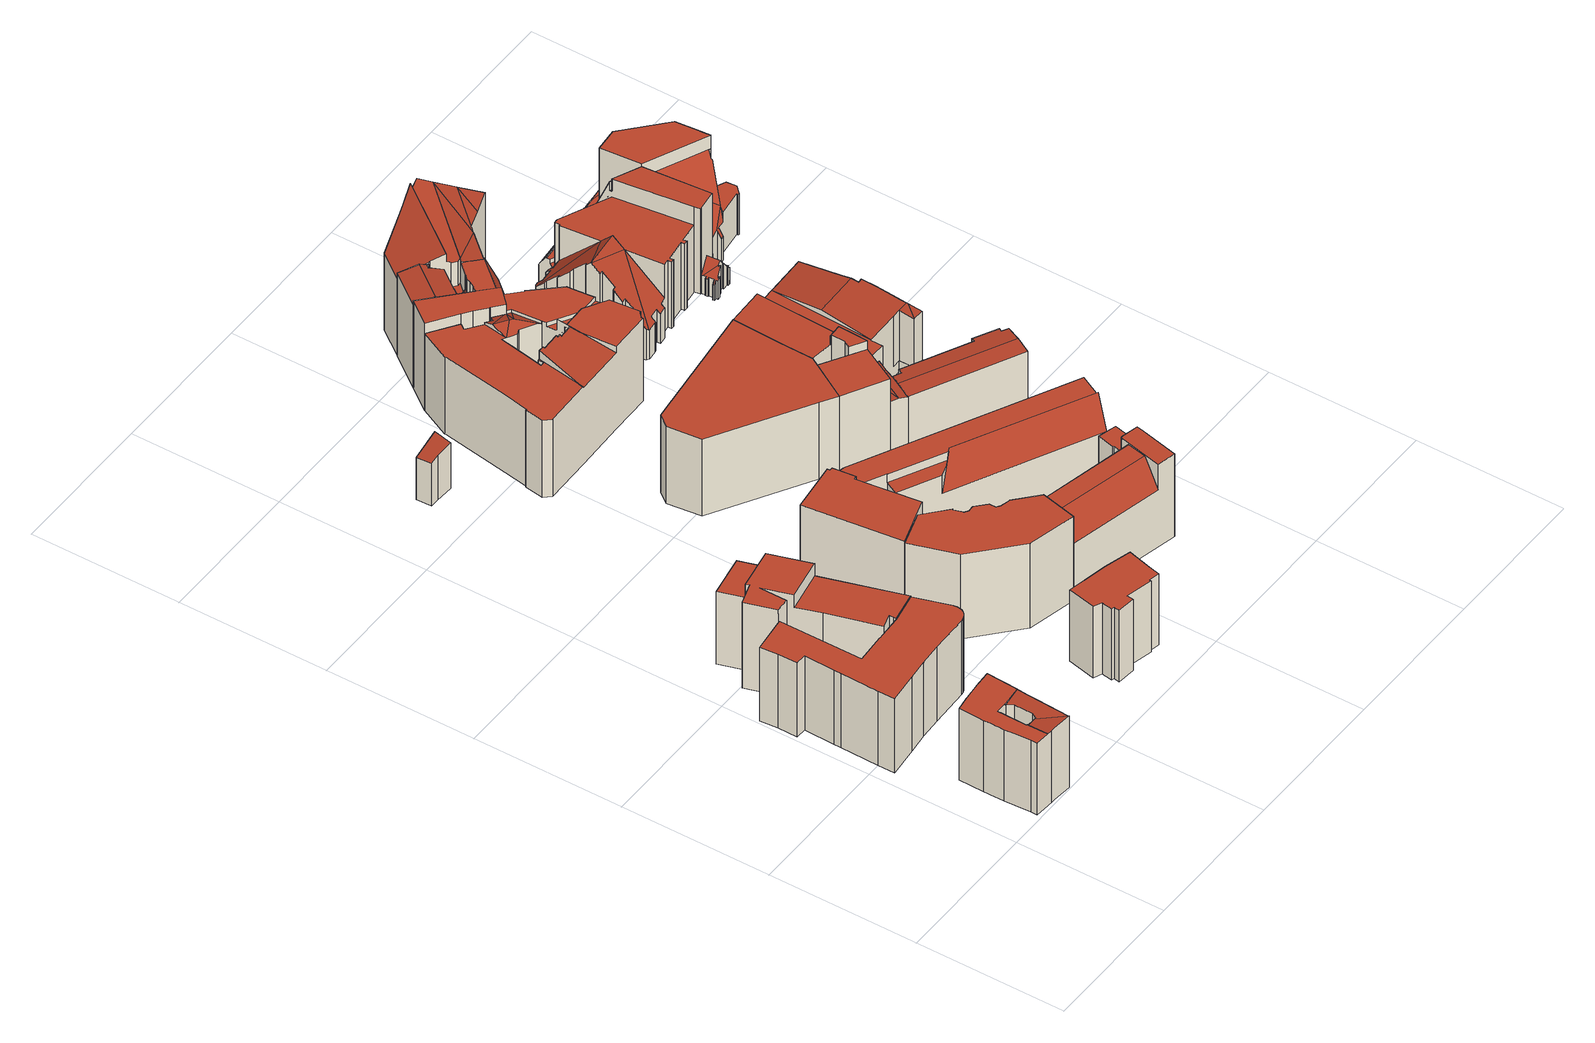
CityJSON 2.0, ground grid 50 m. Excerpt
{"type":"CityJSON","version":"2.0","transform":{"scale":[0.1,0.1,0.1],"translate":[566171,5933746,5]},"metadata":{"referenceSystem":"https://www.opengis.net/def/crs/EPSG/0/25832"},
"CityObjects":{
"building1":{"type":"Building","attributes":{"Gemeindeschluessel":"02000000","Geometrietyp2DReferenz":"3000","function":"31001_2010","roofType":"1000","measuredHeight":27.42,"storeysAboveGround":7},"geometry":[{"type":"MultiSurface","lod":"2","boundaries":[[[0,1,2,3]],[[4,5,6,7]],[[7,6,8,9]],[[10,11,12]],[[13,14,15,16]],[[17,18,19,20]],[[20,19,21,22]],[[23,24,25,26]],[[27,28,29,30,31,32,33,34,35,36]],[[37,38,39,40,41,42,43,44,45,46,13,16,47,48,49,4,7,9,50,51,23,26],[52,53,54,31,30,29,28,27,55,56,17,20,22]],[[57,15,14,12,11,36,35,34,33,32,58,59,60,61,25,24,62,63,8,6,5,64,65]],[[8,63,62,24,23,51,50,9]],[[11,10,66,18,17,56,55,27,36]],[[40,39,38,37,26,25,61,67,68,69]],[[42,41,40,69,70,71]],[[52,22,21,1,0,53]],[[43,42,71,72]],[[44,43,72,73,74,45]],[[54,53,0,3,58,32,31]],[[3,2,60,59,58]],[[46,45,74,12,14,13]],[[47,16,15,57,65,48]],[[65,64,5,4,49,48]],[[72,71,70,69,68,67,61,60,2,1,21,19,18,66]],[[12,74,73,72,66,10]]],"semantics":{"surfaces":[{"type":"RoofSurface"},{"type":"WallSurface"},{"type":"GroundSurface"}],"values":[0,1,1,1,1,1,1,1,1,2,0,1,1,1,1,1,1,1,1,1,1,1,1,0,0]}}]},
"building2":{"type":"Building","attributes":{"Gemeindeschluessel":"02000000","Geometrietyp2DReferenz":"3000","function":"31001_2010","roofType":"1000","measuredHeight":28.29,"storeysAboveGround":7},"geometry":[{"type":"MultiSurface","lod":"2","boundaries":[[[75,76,77,78]],[[79,80,81,82]],[[83,84,85,86]],[[87,88,89,90]],[[91,92,93,94]],[[95,96,97,98]],[[98,97,99,100]],[[100,99,101,102]],[[102,101,103,104]],[[104,103,105,106]],[[106,105,107,108]],[[108,107,109,110]],[[110,109,111,112]],[[113,114,115,116]],[[116,115,117,118]],[[119,120,121,122]],[[123,124,125,126,127,87,90]],[[91,94,128,75,78,79,82,129,113,116,118,130,131,83,86,132,133,134,135,136,119,122,95,98,100,102,104,106,108,110,112]],[[137,81,80,77,76,138,93,92,111,109,107,105,103,101,99,97,96,121,120,139,140,141,142,143,144,117,115,114]],[[117,144,130,118]],[[137,114,113,129]],[[81,137,129,82]],[[143,142,123,90,89,145]],[[146,131,130,144,143,145]],[[133,132,127,126]],[[121,96,95,122]],[[139,120,119,136]],[[111,92,91,112]],[[140,139,136,135]],[[135,134,125,124,141,140]],[[134,133,126,125]],[[93,138,128,94]],[[142,141,124,123]],[[132,86,85,88,87,127]],[[84,83,131,146]],[[138,76,75,128]],[[77,80,79,78]],[[84,146,145,89,88,85]]],"semantics":{"surfaces":[{"type":"WallSurface"},{"type":"RoofSurface"},{"type":"GroundSurface"}],"values":[0,0,0,0,0,0,0,0,0,0,0,0,0,0,0,0,1,2,1,0,0,0,0,0,0,0,0,0,0,0,0,0,0,0,0,0,0,1]}}]},
"building3":{"type":"Building","attributes":{"Gemeindeschluessel":"02000000","Geometrietyp2DReferenz":"3000","function":"31001_2010","roofType":"1000","measuredHeight":32.9,"storeysAboveGround":7},"geometry":[{"type":"MultiSurface","lod":"2","boundaries":[[[147,148,149,150]],[[151,152,153,154]],[[155,156,157,158]],[[159,160,161,162]],[[162,161,163,164]],[[164,163,165,166]],[[167,168,169,170,151,154,171,172,173,159,162,164,166]],[[160,159,173,174,175,176,156,155]],[[177,178,153,152,149,148,157,156,176]],[[179,165,163,161,160,155,158,180]],[[179,180,168,167]],[[165,179,167,166]],[[169,168,180,181,182]],[[183,170,169,182]],[[181,180,158,157,148,147]],[[184,177,176,175]],[[172,171,178,177,184,185]],[[174,173,172,185]],[[151,170,183,150,149,152]],[[153,178,171,154]],[[181,147,150,183,182]],[[174,185,184,175]]],"semantics":{"surfaces":[{"type":"WallSurface"},{"type":"GroundSurface"},{"type":"RoofSurface"}],"values":[0,0,0,0,0,0,1,0,2,2,0,0,0,0,0,0,0,0,0,0,2,2]}}]},
"building4":{"type":"Building","attributes":{"Gemeindeschluessel":"02000000","Geometrietyp2DReferenz":"3000","function":"31001_2010","roofType":"1000","measuredHeight":27.25,"storeysAboveGround":8},"geometry":[{"type":"MultiSurface","lod":"2","boundaries":[[[186,187,188,189]],[[190,191,192,193]],[[193,192,194,195]],[[195,194,196,197]],[[198,199,200,201]],[[202,203,204,205]],[[205,204,206,207]],[[207,206,208,209]],[[209,208,210,211]],[[212,213,214,215]],[[216,200,199,214,213,196,194,192,191,210,208,206,204,203,188,187]],[[190,193,195,197,212,215,198,201,217,186,189,202,205,207,209,211]],[[198,215,214,199]],[[212,197,196,213]],[[190,211,210,191]],[[217,201,200,216]],[[186,217,216,187]],[[202,189,188,203]]],"semantics":{"surfaces":[{"type":"WallSurface"},{"type":"RoofSurface"},{"type":"GroundSurface"}],"values":[0,0,0,0,0,0,0,0,0,0,1,2,0,0,0,0,0,0]}}]},
"building5":{"type":"Building","attributes":{"Gemeindeschluessel":"02000000","Geometrietyp2DReferenz":"3000","function":"31001_2010","roofType":"1000","measuredHeight":17.52,"storeysAboveGround":4},"geometry":[{"type":"MultiSurface","lod":"2","boundaries":[[[218,219,220,221]],[[220,219,222,223,224]],[[225,218,221,226,227]],[[226,221,220,224]],[[218,225,222,219]],[[225,227,223,222]],[[227,226,224,223]]],"semantics":{"surfaces":[{"type":"WallSurface"},{"type":"RoofSurface"},{"type":"GroundSurface"}],"values":[0,1,2,0,0,0,0]}}]},
"building6":{"type":"Building","attributes":{"Gemeindeschluessel":"02000000","Geometrietyp2DReferenz":"3000","function":"31001_2010","roofType":"1000","measuredHeight":32.32,"storeysAboveGround":9},"geometry":[{"type":"MultiSurface","lod":"2","boundaries":[[[228,229,230]],[[228,231,232,229]],[[233,234,235,236,237]],[[238,239,240,241]],[[241,240,242,243]],[[243,242,244,245]],[[245,244,246,247]],[[247,246,248,249]],[[250,251,252,253]],[[229,254,255,230]],[[256,236,235,257]],[[257,235,234,258]],[[231,233,237,232]],[[259,260,261,262,263,264]],[[265,266,254,229,232,237,236,256]],[[258,234,233,231,228,230,255,267,268]],[[250,253,263,262,269,270,271,238,241,243,245,247,249,265,256,257,258,268]],[[252,251,267,255,254,266,248,246,244,242,240,239,272,273,259,264]],[[274,270,269,275]],[[275,269,262,261]],[[267,251,250,268]],[[248,266,265,249]],[[252,264,263,253]],[[272,239,238,271]],[[271,270,274,276,273,272]],[[260,259,273,276]],[[260,276,274,275,261]]],"semantics":{"surfaces":[{"type":"RoofSurface"},{"type":"WallSurface"},{"type":"GroundSurface"}],"values":[0,0,0,1,1,1,1,1,1,1,1,1,1,1,1,1,2,0,1,1,1,1,1,1,1,1,0]}}]},
"building7":{"type":"Building","attributes":{"Gemeindeschluessel":"02000000","Geometrietyp2DReferenz":"3000","function":"31001_2010","roofType":"1000","measuredHeight":32.52,"storeysAboveGround":9},"geometry":[{"type":"MultiSurface","lod":"2","boundaries":[[[277,278,279,280,281]],[[282,283,284,285,278,286]],[[287,288,289,290]],[[278,277,286]],[[279,291,292,280]],[[278,285,291,279]],[[291,285,284,293]],[[294,283,282,295]],[[296,297,298,299]],[[294,295,300,301,302,303,304,305,306,296,299,287,290,307]],[[308,309,310,311,312,313,298,297,314]],[[315,316,292,291,293,317,289,288,318]],[[308,314,306,305]],[[310,309,304,303]],[[316,315,312,311,302,301]],[[318,288,287,299,298,313]],[[289,317,307,290]],[[294,307,317,293,284,283]],[[300,295,282,286,277,281]],[[301,300,281,280,292,316]],[[315,318,313,312]],[[311,310,303,302]],[[309,308,305,304]],[[314,297,296,306]]],"semantics":{"surfaces":[{"type":"RoofSurface"},{"type":"WallSurface"},{"type":"GroundSurface"}],"values":[0,0,1,1,1,1,1,1,1,2,0,0,1,1,1,1,1,1,1,1,1,1,1,1]}}]},
"building8":{"type":"Building","attributes":{"Gemeindeschluessel":"02000000","Geometrietyp2DReferenz":"3000","function":"31001_2010","roofType":"1000","measuredHeight":29.38,"storeysAboveGround":9},"geometry":[{"type":"MultiSurface","lod":"2","boundaries":[[[319,320,321,322]],[[322,321,323,324]],[[324,323,325,326]],[[327,328,329,330]],[[331,332,333,334]],[[330,329,332,331]],[[326,325,328,327]],[[320,319,334,333]],[[334,319,322,324,326,327,330,331]],[[320,333,332,329,328,325,323,321]]],"semantics":{"surfaces":[{"type":"WallSurface"},{"type":"GroundSurface"},{"type":"RoofSurface"}],"values":[0,0,0,0,0,0,0,0,1,2]}}]},
"building9":{"type":"Building","attributes":{"Gemeindeschluessel":"02000000","Geometrietyp2DReferenz":"3000","function":"31001_2010","roofType":"1000","measuredHeight":31.74,"storeysAboveGround":4},"geometry":[{"type":"MultiSurface","lod":"2","boundaries":[[[335,336,337,338]],[[336,339,340,337]],[[341,340,339,342]],[[343,344,345,346,347,348,349]],[[350,351,352,353,354,355]],[[355,347,346,350]],[[356,345,344,357]],[[358,354,353,359]],[[359,353,352,360]],[[360,352,351,361]],[[356,357,268,362,363,358,359,360,361]],[[362,268,338,337,340,341]],[[268,357,344,343,335,338]],[[363,362,341,342,349,348]],[[343,349,342,339,336,335]],[[356,361,351,350,346,345]],[[358,363,348,347,355,354]]],"semantics":{"surfaces":[{"type":"RoofSurface"},{"type":"WallSurface"},{"type":"GroundSurface"}],"values":[0,0,0,0,0,1,1,1,1,1,2,1,1,1,1,1,1]}}]},
"building10":{"type":"Building","attributes":{"name":"Hochbahnhaus","Gemeindeschluessel":"02000000","Geometrietyp2DReferenz":"3000","function":"31001_2010","roofType":"1000","measuredHeight":33.4,"storeysAboveGround":8},"geometry":[{"type":"MultiSurface","lod":"2","boundaries":[[[364,365,366,367]],[[368,369,370,371,366]],[[365,372,368,366]],[[373,374,375,372,365]],[[376,377,374,373]],[[378,379,376,373]],[[380,381,382,383,384,385,386,387,388]],[[389,390,391]],[[392,393,394,395,396]],[[397,398,399,400]],[[400,399,401,402]],[[403,404,405]],[[406,407,408,409]],[[410,411,412,413]],[[414,415,416,417]],[[417,416,418,419]],[[419,418,420,421]],[[421,420,422,423]],[[403,424,425]],[[426,427,428,429]],[[429,428,430,431]],[[431,430,432,433]],[[433,432,434,435]],[[435,434,436,437]],[[437,436,438,439]],[[440,370,369,441]],[[442,443,444,445]],[[376,446,447,377]],[[448,449,450,451]],[[451,450,452,453]],[[453,452,454,455]],[[390,456,457,391]],[[395,391,457,458,396]],[[379,459,446,376]],[[394,388,387,457,391,395]],[[391,457,387,386,389]],[[460,385,384,461]],[[461,384,383,462]],[[462,383,382,463]],[[464,381,380]],[[397,465,466,467,468,469,470,471,472,398]],[[473,474,475,445,444,476,364,367,469,468]],[[477,478,479,480,481,439,438,482,483,393,392,396,458,484,459,485]],[[486,487,456,390,389,386,385,460,488,489,490,491,455,454]],[[375,374,377,447,492,493,494,495,496,497,498,499,500]],[[461,462,463,501,502,406,409,503,410,413,504,505,414,417,419,421,423,506,440,441,507,508,500,499,498,497,496,495,509,510,448,451,453,455,491,490,489,488,460],[481,480,479,478,477,485,511,442,445,475,474,473,468,467,466,465,397,400,402,512,426,429,431,433,435,437,439]],[[407,404,403,425,401,399,398,472,471,470,469,367,513,514,422,420,418,416,415,515,516,412,411,517,408]],[[446,459,484,458,457,456,487,486,454,452,450,449,518,519,494,493,492,447]],[[406,502,501,463,382,381,464,405,404,407]],[[412,516,515,415,414,505,504,413]],[[368,372,375,500,508,507,441,369]],[[511,485,459,379,378,443,442]],[[519,518,449,448,510,509,495,494]],[[366,371,514,513,367]],[[482,380,388,394,393,483]],[[514,371,370,440,506,423,422]],[[401,425,424,427,426,512,402]],[[408,517,411,410,503,409]],[[476,444,443,378,373,365,364]],[[464,380,482,483,482,438,436,434,432,430,428,427,424,403,405]]],"semantics":{"surfaces":[{"type":"RoofSurface"},{"type":"WallSurface"},{"type":"GroundSurface"}],"values":[0,0,0,0,0,0,0,0,0,1,1,1,1,1,1,1,1,1,1,1,1,1,1,1,1,1,1,1,1,1,1,1,1,1,1,1,1,1,1,1,1,1,1,1,1,2,0,0,1,1,1,1,1,1,1,1,1,1,0,0]}}]},
"building11":{"type":"Building","attributes":{"Gemeindeschluessel":"02000000","Geometrietyp2DReferenz":"3000","function":"51009_1610","roofType":"1000","measuredHeight":9},"geometry":[{"type":"MultiSurface","lod":"2","boundaries":[[[520,521,522,523,524,525,526,527,528]],[[529,530,531,532,533,534,535,536,537]],[[537,536,521,520]],[[536,535,522,521]],[[535,534,523,522]],[[534,533,524,523]],[[533,532,525,524]],[[532,531,526,525]],[[531,530,527,526]],[[530,529,528,527]],[[529,537,520,528]]],"semantics":{"surfaces":[{"type":"GroundSurface"},{"type":"RoofSurface"},{"type":"WallSurface"}],"values":[0,1,2,2,2,2,2,2,2,2,2]}}]},
"building12":{"type":"Building","attributes":{"Gemeindeschluessel":"02000000","Geometrietyp2DReferenz":"3000","function":"31001_2010","roofType":"1000","measuredHeight":33.42,"storeysAboveGround":8},"geometry":[{"type":"MultiSurface","lod":"2","boundaries":[[[538,539,540,541]],[[500,542,543,441]],[[441,543,544,545]],[[545,544,546,547]],[[547,546,548,549]],[[549,548,550,421]],[[421,550,551,419]],[[551,550,548,546,544,543,542,552,540,539,553]],[[500,441,545,547,549,421,419,417,538,541,495]],[[417,419,551,553]],[[500,495,552,542]],[[495,541,540,552]],[[538,417,553,539]]],"semantics":{"surfaces":[{"type":"WallSurface"},{"type":"RoofSurface"},{"type":"GroundSurface"}],"values":[0,0,0,0,0,0,0,1,2,0,0,0,0]}}]},
"building13":{"type":"Building","attributes":{"Gemeindeschluessel":"02000000","Geometrietyp2DReferenz":"3000","function":"31001_2010","roofType":"3100","measuredHeight":33.61,"storeysAboveGround":10},"geometry":[{"type":"MultiSurface","lod":"2","boundaries":[[[554,555,556,557,558]],[[559,555,554]],[[555,560,556]],[[559,561,560,555]],[[557,562,563,558]],[[564,565,566,567]],[[567,566,568,569]],[[569,568,570,571]],[[571,570,572,573]],[[574,561,559,541]],[[541,559,554,558,563,575,576,538]],[[577,578,562,557,556,560,561,574]],[[577,574,541,538,579,564,567,569,571,573,580]],[[581,572,570,568,566,565,582,575,563,562,578]],[[581,578,577,580]],[[572,581,580,573]],[[564,579,583,582,565]],[[583,579,538,576]],[[583,576,575,582]]],"semantics":{"surfaces":[{"type":"RoofSurface"},{"type":"WallSurface"},{"type":"GroundSurface"}],"values":[0,0,0,0,1,1,1,1,1,1,1,1,2,0,1,1,1,1,0]}}]},
"building14":{"type":"Building","attributes":{"Gemeindeschluessel":"02000000","Geometrietyp2DReferenz":"3000","function":"31001_2010","roofType":"1000","measuredHeight":29.18,"storeysAboveGround":9},"geometry":[{"type":"MultiSurface","lod":"2","boundaries":[[[584,585,586,587]],[[588,589,590,591]],[[591,590,586,585]],[[589,588,584,587]],[[588,591,585,584]],[[590,589,587,586]]],"semantics":{"surfaces":[{"type":"RoofSurface"},{"type":"GroundSurface"},{"type":"WallSurface"}],"values":[0,1,2,2,2,2]}}]},
"building15":{"type":"Building","attributes":{"Gemeindeschluessel":"02000000","Geometrietyp2DReferenz":"3000","function":"31001_2010","roofType":"1000","measuredHeight":32.53,"storeysAboveGround":8},"geometry":[{"type":"MultiSurface","lod":"2","boundaries":[[[326,592,593,324]],[[324,593,594,322]],[[595,596,597,598]],[[599,600,601,602]],[[602,601,603,604]],[[605,606,607,608]],[[608,607,609,610]],[[605,608,610,611,595,598,326,324,322,612]],[[599,602,604,613,594,593,592]],[[599,592,326,598,597,600]],[[614,611,610,609]],[[605,612,613,604,603,606]],[[596,595,611,614]],[[594,613,612,322]],[[596,614,609,607,606,603,601,600,597]]],"semantics":{"surfaces":[{"type":"WallSurface"},{"type":"GroundSurface"},{"type":"RoofSurface"}],"values":[0,0,0,0,0,0,0,1,2,0,0,0,0,0,2]}}]},
"building16":{"type":"Building","attributes":{"Gemeindeschluessel":"02000000","Geometrietyp2DReferenz":"3000","function":"31001_2010","roofType":"2100","measuredHeight":35.92,"storeysAboveGround":9},"geometry":[{"type":"MultiSurface","lod":"2","boundaries":[[[615,616,617,618,619,620,621,622]],[[623,624,625,626,627,628,629,630,631,632]],[[633,634,635,636,637,638,639,640]],[[625,641,642,643,644,645,646]],[[644,647,648,645]],[[649,650,651,652,648,647]],[[653,652,651]],[[654,655,656,657]],[[658,622,621,659]],[[659,621,620,660]],[[660,620,619,661]],[[639,618,617,640]],[[662,616,615,663]],[[663,615,622,658]],[[664,632,631,665]],[[665,631,630,666]],[[666,630,629,667]],[[667,629,628,668]],[[623,669,670,624]],[[648,637,636,645]],[[671,645,636,635,672]],[[672,635,634,673]],[[656,642,641,657]],[[625,646,626]],[[674,650,649,675]],[[676,677,678,679]],[[679,678,680,681]],[[682,683,684,685]],[[686,687,688,638,637,648,652]],[[687,686,653,651,650,674]],[[689,690,682,685,664,665,666,667,668,676,679,681,691,662,663,658,659,660,661,688,687,674,675]],[[683,682,690,655,654,692]],[[689,675,649,647,644,643]],[[690,689,643,642,656,655]],[[691,681,680,673,634,633]],[[664,685,684,669,623,632]],[[624,670,692,654,657,641,625]],[[693,627,626,646,645,671]],[[676,668,628,627,693,677]],[[662,691,633,640,617,616]],[[688,661,619,618,639,638]],[[693,671,672,673,680,678,677]],[[653,686,652]],[[683,692,670,669,684]]],"semantics":{"surfaces":[{"type":"RoofSurface"},{"type":"WallSurface"},{"type":"GroundSurface"}],"values":[0,0,0,0,0,0,0,0,1,1,1,1,1,1,1,1,1,1,1,1,1,1,1,1,1,1,1,1,1,1,2,1,1,1,1,1,1,1,1,1,1,0,0,0]}}]},
"building17":{"type":"Building","attributes":{"Gemeindeschluessel":"02000000","Geometrietyp2DReferenz":"3000","function":"31001_1010","roofType":"3100","measuredHeight":20.07,"storeysAboveGround":5},"geometry":[{"type":"MultiSurface","lod":"2","boundaries":[[[694,695,696]],[[697,698,699,695,694]],[[700,701,702,697,694,703]],[[704,705,706,707,703]],[[702,708,709,710,698]],[[708,711,712,713,709]],[[714,705,704,715]],[[698,710,699]],[[716,713,712,717]],[[717,712,711,718]],[[719,720,721,722]],[[722,721,723,724]],[[725,726,727,728]],[[729,730,731,732]],[[732,731,733,734]],[[714,715,735,716,717,718,736,719,722,724,729,732,734,725,728]],[[716,735,696,695,699,710,709,713]],[[735,715,704,703,694,696]],[[736,718,711,708,702,701]],[[726,725,734,733]],[[730,729,724,723]],[[714,728,727,706,705]],[[700,703,707,737]],[[719,736,701,700,737,720]],[[702,698,697]],[[730,723,721,720,737,707,706,727,726,733,731]]],"semantics":{"surfaces":[{"type":"RoofSurface"},{"type":"WallSurface"},{"type":"GroundSurface"}],"values":[0,0,0,0,0,0,1,1,1,1,1,1,1,1,1,2,1,1,1,1,1,1,1,1,1,0]}}]},
"building18":{"type":"Building","attributes":{"Gemeindeschluessel":"02000000","Geometrietyp2DReferenz":"3000","function":"31001_2010","roofType":"3100","measuredHeight":25.31,"storeysAboveGround":6},"geometry":[{"type":"MultiSurface","lod":"2","boundaries":[[[738,739,740,741]],[[742,739,738]],[[743,741,744,745]],[[746,747,748,749]],[[749,748,750,751]],[[751,750,752,753]],[[753,752,754,755]],[[756,738,741,743]],[[757,742,738,756]],[[758,759,760,761]],[[762,763,764,765]],[[766,767,768,769,770,771,772,773]],[[762,765,774,775,776,777,778,779,780,746,749,751,753,755,758,761]],[[758,755,754,740,739,742,757,759]],[[775,774,767,766]],[[781,779,778,771,770]],[[774,765,764,745,744,768,767]],[[763,762,761,760]],[[746,780,782,783,747]],[[782,780,779,781]],[[769,768,784]],[[778,777,772,771]],[[776,775,766,773]],[[777,776,773,772]],[[763,760,759,757,756,743,745,764]],[[783,782,781,770,769,784]],[[783,784,768,744,741,740,754,752,750,748,747]]],"semantics":{"surfaces":[{"type":"RoofSurface"},{"type":"WallSurface"},{"type":"GroundSurface"}],"values":[0,0,1,1,1,1,1,1,1,1,1,0,2,1,1,1,1,1,1,1,1,1,1,1,0,0,0]}}]},
"building19":{"type":"Building","attributes":{"name":"St.-Jacobi-Kirche","Gemeindeschluessel":"02000000","Geometrietyp2DReferenz":"3000","function":"31001_3040","roofType":"1000","measuredHeight":33.51,"storeysAboveGround":2},"geometry":[{"type":"MultiSurface","lod":"2","boundaries":[[[785,786,787,788,789,790,791,792,793,794,795,796]],[[794,797,798,799,800,801,802,803,804,795]],[[805,806,794,793]],[[807,806,805]],[[808,809,810,811,812,813,814,815,816,817,818,819,807,805]],[[820,821,822,823,824,825,826,827,828,807,819]],[[807,829,830,831,832,833,834,835,836,837,838,839,840,841,842,843,794]],[[844,845,846,847,848,849]],[[850,851,852,853]],[[854,855,856,857]],[[858,859,860,861]],[[847,862,863]],[[864,865,847]],[[859,866,867]],[[868,866,859]],[[869,868,859]],[[870,871,872,873]],[[874,875,876,877,878,879]],[[880,881,882,883,884]],[[885,886,887,883]],[[882,888,889,890,891,885,883]],[[892,893,862]],[[894,892,865]],[[895,896,897,898,899,900,901]],[[902,903,904,905,906,907,895,901]],[[908,903,902]],[[909,910,911]],[[912,913,914,915,916,895,907]],[[917,918,919,920,921,922]],[[923,924,925,926]],[[927,928,929,930]],[[931,932,933]],[[934,935,936,937,938,939,940,941,942,943,944,945]],[[946,947,948]],[[949,950,951,952,953,954,955,956,957]],[[958,959,960,961]],[[962,792,791,963]],[[963,791,790,964]],[[964,790,789,965]],[[965,789,788,966]],[[966,788,787,967]],[[967,787,786,968]],[[968,786,785,969]],[[969,785,796,970]],[[971,804,803,972]],[[972,803,802,973]],[[973,802,801,974]],[[974,801,800,975]],[[975,800,799,976]],[[976,799,798,977]],[[978,818,817,979]],[[979,817,816,980]],[[980,816,815,981]],[[981,815,814,982]],[[982,814,813,983]],[[983,813,812,984]],[[984,812,811,985]],[[985,811,810,986]],[[986,810,809,987]],[[987,809,808,988]],[[989,827,826,990]],[[990,826,825,991]],[[991,825,824,992]],[[992,824,823,993]],[[993,823,822,994]],[[994,822,821,995]],[[995,821,820,996]],[[997,998,999,1000]],[[1000,999,1001,1002]],[[1002,1001,1003,1004]],[[1004,1003,1005,1006]],[[1006,1005,1007,1008]],[[1008,1007,1009,1010]],[[1010,1009,1011,1012]],[[1012,1011,1013,1014]],[[1014,1013,1015,1016]],[[848,1017,1018,849]],[[857,840,839,854]],[[1019,837,836,1020]],[[1020,836,835,1021]],[[1021,835,834,1022]],[[1022,834,833,1023]],[[1023,833,832,1024]],[[1024,832,831,1025]],[[1025,831,830,1026]],[[828,829,807]],[[794,843,797]],[[847,846,864]],[[852,845,844,853]],[[932,851,850,933]],[[867,860,859]],[[855,858,861,856]],[[1027,1028,1029,1030]],[[1030,1029,1031,1032]],[[1032,1031,1033,1034]],[[1034,1033,1035,1036]],[[1036,1035,1037,1038]],[[1038,1037,1039,1040]],[[1040,1039,1041,1042]],[[847,863,1017,848]],[[872,868,869,873]],[[870,876,875,901,871]],[[901,875,874,902]],[[1043,879,878,1044]],[[1044,878,877,1045]],[[1046,1047,1048,1049]],[[1050,881,1051,1052]],[[1052,1051,1053,1054]],[[1054,1053,1055,1056]],[[1056,1055,1057,1058]],[[1058,1057,1059,1060]],[[1061,1062,1063,1064]],[[1064,1063,1065,1066]],[[1066,1065,1047,1046]],[[945,887,886,934]],[[1067,891,890,1068]],[[1068,890,889,1069]],[[1069,889,888,1070]],[[1071,1072,893,892]],[[922,1073,1074,917]],[[1075,1076,1077,1078]],[[901,900,1079,1080]],[[1081,898,897,1082]],[[1083,896,895]],[[1084,906,905,1085]],[[1085,905,904,1086]],[[948,1087,1088,946]],[[894,1089,892]],[[1090,910,909,1091]],[[1092,915,914,1093]],[[1093,914,913,1094]],[[1094,913,912,1095]],[[916,1096,895]],[[1097,1098,1099,1100]],[[1101,1102,1103,1104]],[[1104,1103,1105,1106]],[[1106,1105,1107,1108]],[[961,1109,1110,958]],[[1111,921,920,1112]],[[1113,919,918,1114]],[[957,925,924,949]],[[949,924,923,950]],[[953,929,928,954]],[[954,928,927,955]],[[958,1110,1115,1116,959]],[[1117,1116,1118,1119]],[[1119,1118,1120,1121]],[[1121,1120,1122,1123]],[[1123,1122,1124,1125]],[[1125,1124,1126,1127]],[[1127,1126,1128,1129]],[[1129,1128,1130,1131]],[[1131,1130,1132,1133]],[[1134,1111,1115,1110]],[[1135,1136,1137,1138]],[[1139,943,942,1140]],[[1140,942,941,1141]],[[1141,941,940,1142]],[[1142,940,939,1143]],[[1143,939,938,1144]],[[1144,938,937,1145]],[[1145,937,936,1146]],[[1146,936,935,1147]],[[1148,952,951,1149]],[[1150,1151,1152,1153]],[[1153,1152,1154,1155]],[[1155,1154,1098,1097]],[[960,1156,1109,961]],[[1157,1158,1159,1160]],[[1161,1162,1163,1164]],[[1164,1163,1165,1166]],[[988,808,805,793,792,962]],[[841,840,857,856,861,860,867,866,1167,1168,911,910,1090,1169,1089,894,865,864,846,845,852,851,932,931]],[[1170,1171,1042,1041]],[[1172,842,841,931,933,850,853,844,849,1018,998,997]],[[1090,1091,1134,1110,1109,1156,1173,1107,1105,1103,1102,1174]],[[1072,1175,1170,1041,1039,1037,1035,1033,1031,1029,1028,1015,1013,1011,1009,1007,1005,1003,1001,999,998,1018,1017]],[[1176,1177,1157,1160,1113,1114,1075,1078,1148,1149,1081,1082,1178,1150,1153,1155,1097,1100,1092,1093,1094,1095,1084,1085,1086,1139,1140,1141,1142,1143,1144,1145,1146,1147,1067,1068,1069,1070,1050,1052,1054,1056,1058,1060,1135,1138,1061,1064,1066,1046,1049,1043,1044,1045,1019,1020,1021,1022,1023,1024,1025,1026,989,990,991,992,993,994,995,996,978,979,980,981,982,983,984,985,986,987,988,962,963,964,965,966,967,968,969,970,971,972,973,974,975,976,977,1172,997,1000,1002,1004,1006,1008,1010,1012,1014,1016,1027,1030,1032,1034,1036,1038,1040,1042,1171,1179,1101,1104,1106,1108,1180,1117,1119,1121,1123,1125,1127,1129,1131,1133,1161,1164,1166]],[[1159,1158,1181,1182,1165,1163,1162,1132,1130,1128,1126,1124,1122,1120,1118,1116,1115,1111,1112]],[[858,855,854,839,838,877,876,870,873,869,859]],[[874,879,884,883,887,945,944,908,902]],[[1043,1049,1048,880,884,879]],[[1050,1070,888,882,881]],[[1067,1147,935,934,886,885,891]],[[1148,1078,1077,1183,930,929,953,952]],[[1081,1149,951,950,923,926,899,898]],[[1139,1086,904,903,908,944,943]],[[1184,1179,1171,1170,1175,1185]],[[1101,1179,1184,1087,948,947,1174,1102]],[[1159,1112,920,919,1113,1160]],[[1117,1180,1173,1156,960,959,1116]],[[1181,1158,1157,1177]],[[1182,1181,1177,1176]],[[1165,1182,1176,1166]],[[1132,1162,1161,1133]],[[1090,1174,947,946,1088,1169]],[[1180,1108,1107,1173]],[[1151,1150,1178,1186]],[[1092,1100,1099,1096,916,915]],[[1185,1175,1072,1071]],[[1084,1095,912,907,906]],[[1178,1082,897,896,1083,1186]],[[900,899,926,925,957,956,1187,1079]],[[1167,866,868,872,871,901,1080]],[[1187,956,955,927,930,1183]],[[1075,1114,918,917,1074,1076]],[[1073,922,921,1111,1134,1091,909,911,1168]],[[1062,1061,1138,1137]],[[1136,1135,1060,1059]],[[1072,1017,863,862,893]],[[1019,1045,877,838,837]],[[1027,1016,1015,1028]],[[989,1026,830,829,828,827]],[[978,996,820,819,818]],[[807,794,806]],[[1172,977,798,797,843,842]],[[971,970,796,795,804]],[[1151,1186,1083,895,1096,1099,1098,1154,1152]],[[1185,1071,892,1089,1169,1088,1087,1184]],[[1187,1183,1077,1076,1074,1073,1168,1167,1080,1079]],[[1136,1059,1057,1055,1053,1051,881,880,1048,1047,1065,1063,1062,1137]],[[865,892,862,847]]],"semantics":{"surfaces":[{"type":"RoofSurface"},{"type":"WallSurface"},{"type":"GroundSurface"}],"values":[0,0,0,0,0,0,0,0,0,0,0,0,0,0,0,0,0,0,0,0,0,0,0,0,0,0,0,0,0,0,0,0,0,0,0,0,1,1,1,1,1,1,1,1,1,1,1,1,1,1,1,1,1,1,1,1,1,1,1,1,1,1,1,1,1,1,1,1,1,1,1,1,1,1,1,1,1,1,1,1,1,1,1,1,1,1,1,1,1,1,1,1,1,1,1,1,1,1,1,1,1,1,1,1,1,1,1,1,1,1,1,1,1,1,1,1,1,1,1,1,1,1,1,1,1,1,1,1,1,1,1,1,1,1,1,1,1,1,1,1,1,1,1,1,1,1,1,1,1,1,1,1,1,1,1,1,1,1,1,1,1,1,1,1,1,1,1,1,1,1,1,1,1,1,1,0,0,2,0,1,1,1,1,1,1,1,1,1,1,1,1,1,1,1,1,1,1,1,1,1,1,1,1,1,1,1,1,1,1,1,1,1,1,1,1,1,1,0,0,0,0,0]}}]}
},
"vertices":[
[217,182,273],[218,180,273],[218,182,273],[210,182,273],[123,195,4],[123,195,278],[125,279,278],[125,279,4],[169,285,278],[169,285,4],[177,83,273],[177,83,278],[178,13,278],[128,16,4],[128,16,278],[129,37,278],[129,37,4],[217,82,4],[217,82,274],[227,100,274],[227,100,4],[228,161,274],[228,161,4],[228,291,4],[228,291,278],[288,294,278],[288,294,4],[175,83,4],[175,85,4],[176,172,4],[176,179,4],[176,182,4],[176,182,278],[176,179,278],[176,172,278],[175,85,278],[175,83,278],[282,188,4],[281,183,4],[279,150,4],[278,122,4],[275,78,4],[272,8,4],[272,5,4],[208,11,4],[194,12,4],[178,13,4],[126,89,4],[123,125,4],[123,174,4],[175,285,4],[224,290,4],[218,180,4],[217,182,4],[210,182,4],[177,83,4],[212,82,4],[126,89,278],[210,182,278],[218,182,278],[281,188,278],[282,188,278],[224,290,278],[175,285,278],[123,174,278],[123,125,278],[212,82,273],[281,183,278],[279,150,278],[278,122,278],[275,78,278],[272,8,278],[272,5,278],[208,11,278],[194,12,278],
[45,443,7],[45,443,290],[45,498,290],[45,498,7],[46,627,7],[46,627,290],[47,649,290],[47,649,7],[167,809,7],[167,809,82],[133,792,82],[133,792,7],[133,791,71],[133,791,82],[129,789,82],[129,789,71],[286,464,7],[286,464,290],[216,460,290],[216,460,7],[456,522,7],[456,522,290],[458,513,290],[458,513,7],[457,503,290],[457,503,7],[455,494,290],[455,494,7],[450,485,290],[450,485,7],[443,478,290],[443,478,7],[436,473,290],[436,473,7],[427,469,290],[427,469,7],[417,468,290],[417,468,7],[14,752,7],[14,752,290],[14,816,290],[14,816,7],[8,876,290],[8,876,7],[419,641,7],[419,641,290],[419,640,290],[419,640,7],[130,612,71],[230,619,71],[229,633,71],[224,748,71],[132,752,71],[147,453,7],[49,751,7],[120,889,7],[167,892,7],[132,752,7],[224,748,7],[229,633,7],[230,618,7],[318,622,7],[49,751,290],[147,453,290],[318,622,290],[230,618,290],[230,619,290],[130,612,290],[129,889,290],[120,889,290],[129,889,82],[167,892,82],
[166,982,96],[166,982,341],[166,891,341],[166,891,96],[120,889,12],[120,889,341],[89,990,341],[89,990,12],[336,911,294],[336,911,341],[196,885,341],[196,885,294],[419,641,12],[419,641,294],[318,622,294],[318,622,12],[318,631,294],[318,631,12],[317,646,294],[317,646,12],[273,632,12],[221,805,12],[167,809,12],[167,892,12],[159,1012,12],[130,1106,12],[268,1130,12],[268,1130,290],[293,1048,290],[293,1048,341],[155,1024,341],[159,1012,341],[273,632,294],[221,805,294],[221,805,96],[167,809,96],[167,892,96],[155,1024,290],[130,1106,290],
[673,195,16],[673,195,289],[693,289,289],[693,289,16],[888,119,16],[888,119,289],[853,126,289],[853,126,16],[852,120,289],[852,120,16],[764,141,289],[764,141,16],[704,145,16],[704,145,289],[694,147,289],[694,147,16],[750,277,16],[750,277,289],[828,261,289],[828,261,16],[917,236,289],[917,236,16],[917,234,289],[917,234,16],[897,157,289],[897,157,16],[761,120,16],[761,120,289],[700,126,289],[700,126,16],[700,183,289],[700,183,16],
[219,2109,49],[219,2109,216],[189,2109,212],[189,2109,49],[278,2105,224],[291,2168,224],[186,2160,210],[278,2105,49],[186,2160,49],[291,2168,49],
[934,564,73],[855,602,80],[927,535,80],[934,565,73],[867,655,73],[934,565,74],[956,663,74],[888,688,74],[870,666,74],[867,655,74],[742,680,22],[742,680,345],[755,672,345],[755,672,22],[776,673,345],[776,673,22],[810,640,345],[810,640,22],[810,619,345],[810,619,22],[823,608,345],[823,608,22],[739,453,22],[739,453,345],[592,589,345],[592,589,22],[855,602,345],[927,535,345],[870,666,22],[888,688,22],[956,663,22],[660,782,345],[660,782,75],[753,811,75],[753,811,22],[544,747,22],[544,747,345],[854,601,22],[854,601,345],[900,416,345],[900,416,22],[803,743,22],[786,729,22],[732,712,22],[732,712,345],[735,713,345],[786,729,75],[803,743,75],[735,713,75],
[885,851,285],[926,864,285],[952,872,285],[775,962,285],[753,919,285],[1355,612,216],[1356,614,221],[1377,655,328],[952,872,328],[885,851,216],[700,1085,24],[700,1085,316],[729,1080,316],[729,1080,24],[952,872,316],[775,962,316],[1377,655,316],[1356,614,24],[1355,612,24],[669,1094,24],[669,1094,350],[671,1085,350],[671,1085,24],[753,919,24],[776,964,24],[687,1010,24],[678,1009,24],[706,797,24],[544,747,24],[504,1074,24],[1415,730,24],[544,747,350],[706,797,350],[678,1009,350],[687,1010,350],[689,1009,350],[680,1085,350],[504,1074,350],[689,1009,316],[776,964,316],[1415,730,316],[680,1085,316],
[599,1612,46],[599,1612,340],[1039,1664,340],[1039,1664,46],[1033,1484,340],[1033,1484,46],[1032,1390,340],[1032,1390,46],[945,1240,46],[945,1240,340],[892,1272,340],[892,1272,46],[582,1459,46],[582,1459,340],[569,1572,340],[569,1572,46],
[1216,343,241],[1228,397,333],[912,470,333],[900,416,241],[1243,462,331],[927,534,331],[934,564,242],[1250,491,241],[1216,343,339],[1277,329,339],[1307,460,339],[1311,478,339],[1253,491,339],[1253,490,339],[1250,491,339],[1311,478,280],[1331,565,280],[1271,581,280],[1258,526,280],[1261,525,280],[1253,491,280],[1307,460,22],[1277,329,22],[1261,525,22],[1258,526,22],[1271,581,22],[1331,565,22],[934,564,22],[1253,490,22],
[607,2140,354],[657,2164,371],[615,2194,371],[607,2141,354],[683,2197,355],[652,2224,354],[640,2206,362],[619,2221,362],[686,2194,355],[668,2157,371],[689,2196,354],[687,2194,355],[702,2188,353],[690,2197,353],[702,2097,358],[712,2091,353],[724,1964,374],[735,1852,374],[871,1855,374],[871,1862,374],[886,1877,374],[891,1877,374],[881,1977,374],[808,2020,374],[719,2018,374],[881,1977,350],[877,2022,350],[808,2020,350],[716,2049,349],[717,2042,349],[719,2018,349],[808,2020,349],[714,2076,349],[568,1996,58],[568,1996,354],[582,1996,354],[582,1996,58],[581,2014,354],[581,2014,58],[564,1868,354],[560,1848,354],[560,1848,349],[402,1844,58],[402,1844,354],[383,1867,354],[383,1867,58],[392,1929,58],[392,1929,354],[396,1928,354],[396,1928,58],[446,2240,58],[446,2240,354],[495,2340,354],[495,2340,58],[583,2278,354],[583,2278,58],[583,2277,354],[583,2277,58],[569,2259,354],[569,2259,58],[587,2015,386],[587,2015,354],[606,2015,58],[606,2015,386],[606,2009,385],[606,2009,58],[666,2011,385],[666,2011,58],[666,2005,384],[666,2005,58],[676,2005,384],[676,2005,58],[676,1999,383],[676,1999,58],[720,2001,383],[720,2001,58],[640,2206,58],[652,2224,58],[651,2127,58],[651,2127,358],[638,2122,354],[638,2122,58],[702,2188,364],[690,2197,364],[786,2199,58],[786,2199,364],[788,2201,364],[788,2201,58],[868,2112,364],[868,2112,58],[869,2097,364],[869,2097,58],[877,2022,364],[808,2020,364],[714,2076,364],[712,2091,364],[891,1877,58],[886,1877,58],[871,1862,58],[871,1855,58],[735,1852,349],[572,2015,58],[585,2090,58],[595,2147,58],[595,2148,58],[595,2148,354],[595,2147,354],[585,2090,354],[572,2015,354],[607,2141,58],[607,2140,58],[624,2130,58],[624,2130,354],[713,2083,58],[714,2076,58],[716,2049,58],[717,2042,58],[719,2018,58],[719,2018,387],[717,2042,392],[713,2083,364],[712,2091,58],[873,2062,364],[873,2059,364],[881,1977,58],[877,2022,58],[873,2059,58],[873,2062,58],[700,2208,364],[736,2245,364],[738,2246,364],[738,2246,58],[736,2245,58],[700,2208,58],[690,2197,58],[689,2196,58],[687,2194,58],[735,1852,58],[560,1848,58],[385,1884,58],[410,2011,58],[446,2235,58],[619,2221,58],[683,2197,58],[686,2194,58],[749,2235,58],[757,2227,58],[702,2097,58],[587,2015,58],[615,2194,354],[619,2221,354],[446,2235,354],[410,2011,354],[385,1884,354],[757,2227,364],[749,2235,364],
[595,2148,62],[638,2122,62],[651,2127,62],[712,2091,62],[720,2001,62],[676,1999,62],[676,2005,62],[675,2048,62],[577,2045,62],[577,2045,152],[675,2048,152],[676,2005,152],[676,1999,152],[720,2001,152],[712,2091,152],[651,2127,152],[638,2122,152],[595,2148,152],
[554,2419,58],[554,2419,392],[686,2296,392],[686,2296,58],[687,2194,392],[652,2224,392],[651,2225,392],[651,2225,58],[650,2225,392],[650,2225,58],[613,2256,392],[613,2256,58],[583,2277,392],[583,2278,392],[738,2246,392],[495,2340,392],
[650,2330,317],[681,2330,383],[675,2360,325],[673,2362,315],[649,2331,315],[686,2296,317],[706,2328,331],[710,2324,317],[673,2362,375],[649,2331,375],[706,2470,58],[706,2470,387],[702,2467,387],[702,2467,58],[699,2470,388],[699,2470,58],[693,2463,388],[693,2463,58],[700,2456,385],[700,2456,58],[710,2324,58],[601,2375,394],[554,2419,375],[673,2363,58],[673,2363,375],[639,2531,58],[724,2431,58],[724,2431,375],[686,2488,394],[639,2531,375],
[1085,1162,339],[1150,1284,339],[1017,1364,339],[945,1240,339],[1085,1162,47],[945,1240,47],[1017,1364,47],[1150,1284,47],
[1032,1390,339],[1033,1484,339],[1039,1664,339],[1113,1335,46],[1113,1335,371],[1113,1381,371],[1113,1381,46],[1109,1381,339],[1109,1381,371],[1109,1382,371],[1109,1382,339],[1155,1384,371],[1155,1384,339],[1153,1331,46],[1153,1331,371],[1151,1287,371],[1151,1287,46],[1150,1284,371],[1150,1284,46],[1100,1314,46],[1166,1668,46],[1166,1668,339],[1100,1314,371],
[706,2470,395],[709,2468,397],[741,2435,418],[925,2681,418],[861,2662,400],[822,2651,388],[704,2619,354],[639,2531,354],[729,2255,382],[816,2356,382],[788,2383,382],[767,2402,382],[734,2366,382],[735,2365,382],[720,2349,382],[717,2338,382],[710,2324,382],[686,2296,382],[750,2425,387],[747,2422,387],[762,2408,387],[775,2411,387],[994,2652,387],[980,2697,387],[925,2681,387],[741,2435,387],[816,2356,376],[817,2356,376],[816,2357,376],[893,2445,376],[775,2411,386],[767,2402,386],[894,2447,376],[994,2652,386],[897,2450,377],[908,2462,378],[909,2463,378],[1015,2585,386],[971,2483,378],[845,2329,295],[846,2330,295],[817,2356,295],[816,2356,295],[639,2531,59],[704,2619,59],[822,2651,59],[861,2662,59],[709,2468,59],[706,2470,59],[686,2296,59],[710,2324,59],[717,2338,59],[720,2349,59],[735,2365,59],[729,2255,387],[816,2356,387],[775,2411,295],[762,2408,295],[747,2422,295],[908,2462,59],[897,2450,59],[725,2378,59],[725,2378,295],[733,2396,295],[733,2396,59],[740,2415,295],[740,2415,59],[757,2227,59],[757,2227,296],[738,2246,359],[738,2246,59],[1041,2505,386],[1041,2505,59],[980,2697,59],[816,2357,59],[846,2330,59],[750,2425,59],[845,2329,296],[734,2366,295],
[1110,1150,251],[1136,1258,246],[1085,1162,251],[1162,1248,251],[1153,1252,249],[1137,1260,246],[1178,1219,246],[1177,1219,247],[1185,1236,247],[1134,1137,246],[1137,1135,246],[1477,962,246],[1502,1011,251],[1160,1186,251],[1192,1250,246],[1145,1274,251],[1137,1260,251],[1210,1285,247],[1151,1287,251],[1150,1284,251],[1477,962,50],[1137,1135,50],[1150,1284,50],[1151,1287,50],[1210,1285,50],[1205,1205,50],[1205,1205,248],[1213,1221,246],[1213,1221,50],[1428,1111,246],[1428,1111,50],[1506,1071,50],[1506,1071,246],[1527,1060,246],[1527,1060,50],[1434,1123,50],[1434,1123,245],[1511,1082,245],[1511,1082,50],[1512,1082,245],[1512,1082,50],[1085,1162,50],[1177,1219,50],[1178,1219,248],
[1375,1277,286],[1412,1325,291],[1412,1329,292],[1374,1328,292],[1413,1276,286],[1374,1328,100],[1345,1327,292],[1345,1327,100],[1393,1478,58],[1393,1478,308],[1408,1479,308],[1408,1479,58],[1411,1432,303],[1411,1432,58],[1411,1362,295],[1411,1362,58],[1412,1332,292],[1412,1332,58],[1375,1277,100],[1413,1276,100],[1416,1190,58],[1416,1190,100],[1417,1159,100],[1417,1159,58],[1378,1190,58],[1378,1190,100],[1373,1328,100],[1373,1328,58],[1227,1284,292],[1228,1325,292],[1229,1325,292],[1242,1670,292],[1242,1671,292],[1166,1668,292],[1153,1331,292],[1151,1287,292],[1228,1325,58],[1227,1284,58],[1151,1287,58],[1153,1331,58],[1166,1668,58],[1383,1675,58],[1389,1537,58],[1383,1675,292],[1389,1537,307],[1392,1502,311],[1236,1498,311],
[978,2261,215],[986,2261,215],[990,2220,256],[979,2219,256],[983,2179,296],[995,2175,300],[998,2134,341],[987,2128,346],[988,2112,362],[1113,2162,325],[978,2290,185],[976,2289,187],[1100,2294,191],[1067,2292,191],[1066,2307,176],[1050,2306,176],[1052,2291,191],[1006,2287,191],[1005,2303,175],[992,2302,175],[988,2111,362],[1116,2125,362],[1120,2088,325],[991,2082,333],[1003,2083,333],[1007,2042,292],[994,2040,292],[994,2037,289],[997,2009,260],[1010,2010,260],[1014,1971,222],[1001,1970,222],[1002,1964,216],[1005,1936,188],[1011,1931,183],[1014,1929,180],[1046,1933,180],[1050,1934,180],[1048,1948,195],[1083,1952,195],[1084,1940,183],[1110,1944,183],[1108,1955,195],[1133,1959,195],[1133,1959,325],[1151,1961,325],[1153,1949,325],[1163,1950,325],[1161,1962,325],[1233,1972,325],[1235,1960,325],[1247,1961,325],[1245,1973,325],[1313,1982,325],[1280,2238,325],[1115,2313,325],[1102,2312,325],[1104,2295,325],[1100,2294,325],[1101,2326,177],[1128,2314,177],[1269,2325,177],[1266,2345,177],[1265,2352,177],[1100,2337,177],[1102,2319,149],[1115,2313,149],[1128,2314,161],[1101,2326,161],[1280,2238,243],[1279,2245,241],[1128,2314,241],[1115,2313,243],[1279,2245,245],[1272,2300,245],[1269,2325,245],[1128,2314,245],[1353,2361,188],[1265,2352,188],[1269,2325,150],[1356,2332,150],[1356,2332,184],[1269,2325,184],[1367,2205,381],[1279,2245,381],[1280,2238,346],[1368,2197,346],[1367,2205,346],[1279,2245,346],[1388,1971,394],[1368,2197,394],[1280,2238,394],[1313,1982,394],[1316,1962,394],[1319,1962,394],[1319,1957,139],[1349,1922,176],[1356,1923,187],[1352,1966,187],[1319,1962,139],[1392,1917,135],[1393,1917,134],[1388,1971,134],[1369,1924,168],[1369,1919,168],[1388,1921,140],[1389,1917,140],[1412,2359,178],[1404,2365,188],[1434,2339,150],[1511,2027,224],[1563,2089,328],[1560,2093,332],[1569,2105,351],[1574,2103,352],[1575,2103,353],[1368,2197,353],[1388,1971,148],[1391,1972,150],[1391,1975,152],[1395,1975,154],[1392,1991,168],[1449,1999,186],[1391,1971,148],[1565,2219,245],[1554,2348,245],[1434,2339,245],[1455,2000,186],[1457,1985,159],[1467,1987,159],[1465,2001,186],[1492,2004,186],[1573,2138,287],[1587,2154,287],[1612,2155,287],[1612,2154,287],[1611,2178,287],[1565,2219,287],[1576,2102,224],[1576,2103,224],[1575,2103,224],[1574,2103,224],[1575,2110,287],[1579,2108,287],[1583,2113,287],[1575,2116,287],[1102,2312,131],[1115,2313,131],[1102,2319,131],[1393,1917,131],[1396,1918,131],[1395,1925,131],[1401,1926,131],[1400,1933,131],[1396,1932,131],[1393,1951,131],[1397,1952,131],[1396,1958,131],[1393,1958,131],[1391,1971,131],[1388,1971,131],[1553,2354,131],[1552,2366,131],[1541,2365,131],[1576,2103,131],[1576,2102,131],[1587,2097,131],[1592,2109,131],[1583,2113,131],[1579,2108,131],[1575,2110,131],[1576,2104,131],[1575,2103,131],[1603,2310,131],[1634,2281,131],[1628,2354,131],[1600,2352,131],[987,2128,69],[998,2134,69],[995,2175,69],[983,2179,69],[979,2219,69],[990,2220,69],[986,2261,69],[978,2261,69],[976,2289,69],[992,2302,69],[1005,2303,69],[1006,2287,69],[1052,2291,69],[1050,2306,69],[1066,2307,69],[1067,2292,69],[1005,1936,69],[1002,1964,69],[1001,1970,69],[1014,1971,69],[1010,2010,69],[997,2009,69],[994,2037,69],[994,2040,69],[1007,2042,69],[1003,2083,69],[991,2082,69],[1108,1955,69],[1110,1944,69],[1084,1940,69],[1083,1952,69],[1048,1948,69],[1050,1934,69],[1046,1933,69],[1014,1929,69],[1099,2363,69],[1099,2363,140],[1196,2370,143],[1196,2370,69],[1207,2371,143],[1207,2371,69],[1206,2377,133],[1206,2377,69],[1216,2378,133],[1216,2378,69],[1217,2372,143],[1217,2372,69],[1251,2375,142],[1251,2375,69],[1251,2381,133],[1251,2381,69],[1261,2382,132],[1261,2382,69],[1261,2376,142],[1261,2376,69],[1265,2352,181],[1100,2337,181],[1245,1973,69],[1247,1961,69],[1235,1960,69],[1233,1972,69],[1161,1962,69],[1163,1950,69],[1153,1949,69],[1151,1961,69],[1297,2380,69],[1297,2380,142],[1296,2386,132],[1296,2386,69],[1306,2387,132],[1306,2387,69],[1307,2381,142],[1307,2381,69],[1320,2382,142],[1320,2382,69],[1319,2388,132],[1319,2388,69],[1329,2389,132],[1329,2389,69],[1330,2383,141],[1330,2383,69],[1319,1962,69],[1316,1962,69],[1313,1982,69],[1318,1947,69],[1318,1947,134],[1321,1947,139],[1321,1947,69],[1349,1922,69],[1350,1916,176],[1350,1916,69],[1332,1913,150],[1332,1913,69],[1333,1909,150],[1333,1909,69],[1325,1908,138],[1325,1908,69],[1324,1915,138],[1324,1915,69],[1324,1921,69],[1324,1921,139],[1322,1939,139],[1322,1939,69],[1319,1938,134],[1319,1938,69],[1389,1917,69],[1388,1921,69],[1369,1919,69],[1369,1924,69],[1404,2365,178],[1404,2365,181],[1565,2219,404],[1573,2138,404],[1572,2137,69],[1572,2137,404],[1574,2116,404],[1574,2116,69],[1575,2103,404],[1368,2197,404],[1569,2105,69],[1560,2093,69],[1563,2089,224],[1392,1991,69],[1395,1975,69],[1391,1975,69],[1541,2365,178],[1553,2354,178],[1434,2339,178],[1554,2348,230],[1565,2219,230],[1465,2001,69],[1467,1987,69],[1457,1985,69],[1455,2000,69],[1492,2004,224],[1576,2010,69],[1576,2010,224],[1576,2015,224],[1576,2015,69],[1571,2367,69],[1571,2367,230],[1570,2375,230],[1570,2375,69],[1583,2376,230],[1583,2376,69],[1584,2363,230],[1584,2363,69],[1600,2352,230],[1603,2310,230],[1611,2178,264],[1612,2154,264],[1612,2155,69],[1587,2154,69],[1603,2310,264],[1634,2281,264],[1634,2281,69],[1618,2280,264],[1618,2280,69],[1614,2267,264],[1614,2267,69],[1640,2243,264],[1640,2243,69],[1658,2249,264],[1658,2249,69],[1659,2243,264],[1659,2243,69],[1659,2234,264],[1659,2234,69],[1649,2233,264],[1649,2233,69],[1649,2198,264],[1649,2198,69],[1611,2178,230],[1316,1914,69],[1316,1914,126],[1315,1920,126],[1315,1920,69],[1393,1958,69],[1396,1958,69],[1397,1952,69],[1393,1951,69],[1396,1932,69],[1400,1933,69],[1401,1926,69],[1395,1925,69],[1396,1918,69],[1592,2109,69],[1587,2097,69],[1600,2068,69],[1600,2068,224],[1604,2034,224],[1604,2034,69],[1580,2010,224],[1580,2010,69],[1628,2354,230],[1633,2148,69],[1633,2148,264],[1623,2140,264],[1623,2140,69],[1661,2192,69],[1661,2192,264],[1659,2183,264],[1659,2183,69],[1658,2181,264],[1658,2181,69],[1356,2332,404],[1434,2339,404],[1554,2348,178],[1527,2402,140],[1527,2402,69],[1104,2295,69],[1627,2366,230],[1552,2366,230],[1529,2377,181],[1643,2187,69],[1622,2161,69],[1565,2084,69],[1531,2365,69],[1627,2366,69],[1622,2161,264],[1643,2187,264],[1575,2116,404],[1531,2365,178],[1529,2377,178],[1565,2084,224],[1576,2104,404]
]}
